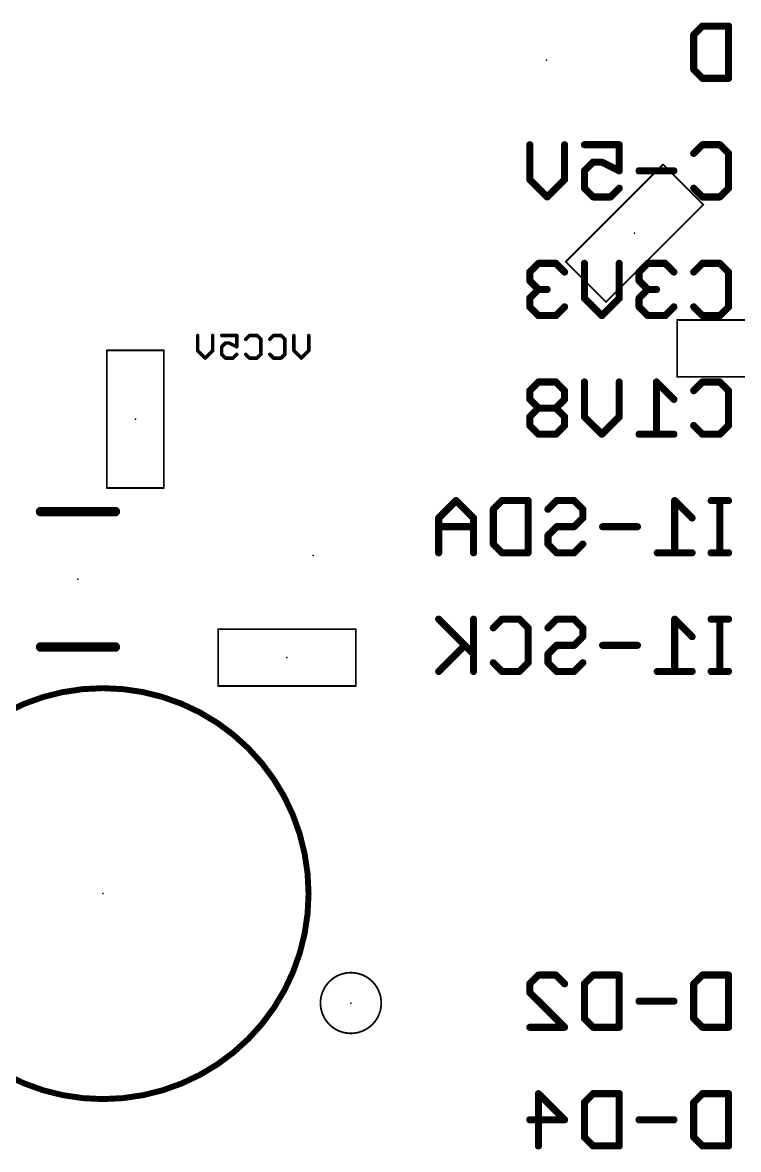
# Model space of a CAD drawing. Extents: x -84 to 55, y -33 to 162.
# Drawn here: x -41.73 to -26.41, y 111.96 to 136.09 of the extents above; entities that cross this region are included whole.
import ezdxf

# ---------------------------------------------------------------- set-up
doc = ezdxf.new("R2010")
doc.units = 0
doc.layers.add('22', color=6, linetype='CONTINUOUS')
doc.layers.add('24', color=7, linetype='CONTINUOUS')

msp = doc.modelspace()

# ---------------------------------------------------------------- linework, layer by layer
at = {"layer": '22'}
for points, const_width in [([(-27.3637, 135.8323), (-27.1773, 136.0188)], 0.1524), ([(-27.3637, 135.0866), (-27.3637, 135.8323)], 0.1524), ([(-27.1773, 136.0188), (-26.618, 136.0188)], 0.1524), ([(-26.618, 136.0188), (-26.618, 134.9002)], 0.1524), ([(-27.1773, 134.9002), (-27.3637, 135.0866)], 0.1524), ([(-26.618, 134.9002), (-27.1773, 134.9002)], 0.1524), ([(-30.8719, 132.7331), (-30.8719, 133.4788)], 0.1524), ([(-30.1262, 133.4788), (-30.1262, 132.7331)], 0.1524), ([(-29.7025, 133.4788), (-28.9568, 133.4788)], 0.1524), ([(-28.9568, 133.4788), (-28.9568, 132.9195)], 0.1524), ([(-27.3637, 133.2923), (-27.1773, 133.4788)], 0.1524), ([(-27.1773, 133.4788), (-26.8044, 133.4788)], 0.1524), ([(-26.8044, 133.4788), (-26.618, 133.2923)], 0.1524), ([(-26.618, 133.2923), (-26.618, 132.5466)], 0.1524), ([(-28.0186, 133.0566), (-30.102, 130.9731)], 0.0381), ([(-29.5161, 133.1059), (-29.7025, 132.9195)], 0.1524), ([(-29.7025, 132.9195), (-29.7025, 132.5466)], 0.1524), ([(-29.3296, 133.1059), (-29.5161, 133.1059)], 0.1524), ([(-28.9568, 132.9195), (-29.3296, 133.1059)], 0.1524), ([(-27.7874, 132.9195), (-28.5331, 132.9195)], 0.1524), ([(-27.1565, 132.1945), (-28.0186, 133.0566)], 0.0381), ([(-30.499, 132.3602), (-30.8719, 132.7331)], 0.1524), ([(-30.1262, 132.7331), (-30.499, 132.3602)], 0.1524), ([(-29.7025, 132.5466), (-29.5161, 132.3602)], 0.1524), ([(-29.1432, 132.3602), (-28.9568, 132.5466)], 0.1524), ([(-27.1773, 132.3602), (-27.3637, 132.5466)], 0.1524), ([(-26.618, 132.5466), (-26.8044, 132.3602)], 0.1524), ([(-29.5161, 132.3602), (-29.1432, 132.3602)], 0.1524), ([(-26.8044, 132.3602), (-27.1773, 132.3602)], 0.1524), ([(-29.2399, 130.111), (-27.1565, 132.1945)], 0.0381), ([(-30.6855, 130.9388), (-30.8719, 130.7523)], 0.1524), ([(-30.8719, 130.7523), (-30.8719, 130.5659)], 0.1524), ([(-30.3126, 130.9388), (-30.6855, 130.9388)], 0.1524), ([(-30.1262, 130.7523), (-30.3126, 130.9388)], 0.1524), ([(-30.102, 130.9731), (-29.2399, 130.111)], 0.0381), ([(-29.7025, 130.193), (-29.7025, 130.9388)], 0.1524), ([(-28.9568, 130.9388), (-28.9568, 130.193)], 0.1524), ([(-28.3467, 130.9388), (-28.5331, 130.7523)], 0.1524), ([(-28.5331, 130.7523), (-28.5331, 130.5659)], 0.1524), ([(-27.9738, 130.9388), (-28.3467, 130.9388)], 0.1524), ([(-27.7874, 130.7523), (-27.9738, 130.9388)], 0.1524), ([(-27.3637, 130.7523), (-27.1773, 130.9388)], 0.1524), ([(-27.1773, 130.9388), (-26.8044, 130.9388)], 0.1524), ([(-26.8044, 130.9388), (-26.618, 130.7523)], 0.1524), ([(-26.618, 130.7523), (-26.618, 130.0066)], 0.1524), ([(-30.8719, 130.5659), (-30.6855, 130.3795)], 0.1524), ([(-28.5331, 130.5659), (-28.3467, 130.3795)], 0.1524), ([(-30.6855, 130.3795), (-30.8719, 130.193)], 0.1524), ([(-30.6855, 130.3795), (-30.499, 130.3795)], 0.1524), ([(-28.3467, 130.3795), (-28.5331, 130.193)], 0.1524), ([(-28.3467, 130.3795), (-28.1602, 130.3795)], 0.1524), ([(-30.8719, 130.193), (-30.8719, 130.0066)], 0.1524), ([(-30.8719, 130.0066), (-30.6855, 129.8202)], 0.1524), ([(-30.3126, 129.8202), (-30.1262, 130.0066)], 0.1524), ([(-29.3296, 129.8202), (-29.7025, 130.193)], 0.1524), ([(-28.9568, 130.193), (-29.3296, 129.8202)], 0.1524), ([(-28.5331, 130.193), (-28.5331, 130.0066)], 0.1524), ([(-28.5331, 130.0066), (-28.3467, 129.8202)], 0.1524), ([(-27.9738, 129.8202), (-27.7874, 130.0066)], 0.1524), ([(-27.1773, 129.8202), (-27.3637, 130.0066)], 0.1524), ([(-26.618, 130.0066), (-26.8044, 129.8202)], 0.1524), ([(-30.6855, 129.8202), (-30.3126, 129.8202)], 0.1524), ([(-28.3467, 129.8202), (-27.9738, 129.8202)], 0.1524), ([(-26.8044, 129.8202), (-27.1773, 129.8202)], 0.1524), ([(-24.7698, 129.7262), (-27.7162, 129.7262)], 0.0381), ([(-27.7162, 129.7262), (-27.7162, 128.507)], 0.0381), ([(-37.9782, 129.0711), (-37.9782, 129.3931)], 0.0762), ([(-37.6562, 129.3931), (-37.6562, 129.0711)], 0.0762), ([(-37.4637, 129.3931), (-37.1417, 129.3931)], 0.0762), ([(-37.1417, 129.3931), (-37.1417, 129.1516)], 0.0762), ([(-36.9492, 129.3126), (-36.8687, 129.3931)], 0.0762), ([(-36.8687, 129.3931), (-36.7077, 129.3931)], 0.0762), ([(-36.7077, 129.3931), (-36.6272, 129.3126)], 0.0762), ([(-36.6272, 129.3126), (-36.6272, 128.9906)], 0.0762), ([(-36.4346, 129.3126), (-36.3541, 129.3931)], 0.0762), ([(-36.3541, 129.3931), (-36.1931, 129.3931)], 0.0762), ([(-36.1931, 129.3931), (-36.1126, 129.3126)], 0.0762), ([(-36.1126, 129.3126), (-36.1126, 128.9906)], 0.0762), ([(-35.9201, 129.0711), (-35.9201, 129.3931)], 0.0762), ([(-35.5981, 129.3931), (-35.5981, 129.0711)], 0.0762), ([(-37.8172, 128.9101), (-37.9782, 129.0711)], 0.0762), ([(-37.6562, 129.0711), (-37.8172, 128.9101)], 0.0762), ([(-37.3832, 129.2321), (-37.4637, 129.1516)], 0.0762), ([(-37.4637, 129.1516), (-37.4637, 128.9906)], 0.0762), ([(-37.3027, 129.2321), (-37.3832, 129.2321)], 0.0762), ([(-37.1417, 129.1516), (-37.3027, 129.2321)], 0.0762), ([(-35.7591, 128.9101), (-35.9201, 129.0711)], 0.0762), ([(-35.5981, 129.0711), (-35.7591, 128.9101)], 0.0762), ([(-38.702, 129.0752), (-39.9212, 129.0752)], 0.0381), ([(-39.9212, 129.0752), (-39.9212, 126.1288)], 0.0381), ([(-38.702, 126.1288), (-38.702, 129.0752)], 0.0381), ([(-37.4637, 128.9906), (-37.3832, 128.9101)], 0.0762), ([(-37.3832, 128.9101), (-37.2222, 128.9101)], 0.0762), ([(-37.2222, 128.9101), (-37.1417, 128.9906)], 0.0762), ([(-36.8687, 128.9101), (-36.9492, 128.9906)], 0.0762), ([(-36.7077, 128.9101), (-36.8687, 128.9101)], 0.0762), ([(-36.6272, 128.9906), (-36.7077, 128.9101)], 0.0762), ([(-36.3541, 128.9101), (-36.4346, 128.9906)], 0.0762), ([(-36.1931, 128.9101), (-36.3541, 128.9101)], 0.0762), ([(-36.1126, 128.9906), (-36.1931, 128.9101)], 0.0762), ([(-30.6855, 128.3988), (-30.8719, 128.2123)], 0.1524), ([(-30.3126, 128.3988), (-30.6855, 128.3988)], 0.1524), ([(-30.1262, 128.2123), (-30.3126, 128.3988)], 0.1524), ([(-29.7025, 127.6531), (-29.7025, 128.3988)], 0.1524), ([(-28.9568, 128.3988), (-28.9568, 127.6531)], 0.1524), ([(-27.7874, 128.0259), (-28.1602, 128.3988)], 0.1524), ([(-28.1602, 128.3988), (-28.1602, 127.2802)], 0.1524), ([(-27.7162, 128.507), (-24.7698, 128.507)], 0.0381), ([(-27.3637, 128.2123), (-27.1773, 128.3988)], 0.1524), ([(-27.1773, 128.3988), (-26.8044, 128.3988)], 0.1524), ([(-26.8044, 128.3988), (-26.618, 128.2123)], 0.1524), ([(-30.8719, 128.2123), (-30.8719, 128.0259)], 0.1524), ([(-30.1262, 128.0259), (-30.1262, 128.2123)], 0.1524), ([(-26.618, 128.2123), (-26.618, 127.4666)], 0.1524), ([(-30.8719, 128.0259), (-30.6855, 127.8395)], 0.1524), ([(-30.6855, 127.8395), (-30.8719, 127.6531)], 0.1524), ([(-30.3126, 127.8395), (-30.6855, 127.8395)], 0.1524), ([(-30.3126, 127.8395), (-30.1262, 128.0259)], 0.1524), ([(-30.1262, 127.6531), (-30.3126, 127.8395)], 0.1524), ([(-30.8719, 127.6531), (-30.8719, 127.4666)], 0.1524), ([(-30.1262, 127.4666), (-30.1262, 127.6531)], 0.1524), ([(-29.3296, 127.2802), (-29.7025, 127.6531)], 0.1524), ([(-28.9568, 127.6531), (-29.3296, 127.2802)], 0.1524), ([(-30.8719, 127.4666), (-30.6855, 127.2802)], 0.1524), ([(-30.3126, 127.2802), (-30.1262, 127.4666)], 0.1524), ([(-27.1773, 127.2802), (-27.3637, 127.4666)], 0.1524), ([(-26.618, 127.4666), (-26.8044, 127.2802)], 0.1524), ([(-30.6855, 127.2802), (-30.3126, 127.2802)], 0.1524), ([(-27.7874, 127.2802), (-28.5331, 127.2802)], 0.1524), ([(-26.8044, 127.2802), (-27.1773, 127.2802)], 0.1524), ([(-39.9212, 126.1288), (-38.702, 126.1288)], 0.0381), ([(-41.34, 125.623), (-39.74, 125.623)], 0.2032), ([(-32.448, 125.8588), (-32.8209, 125.4859)], 0.1524), ([(-32.0752, 125.4859), (-32.448, 125.8588)], 0.1524), ([(-31.6515, 125.6723), (-31.4651, 125.8588)], 0.1524), ([(-31.6515, 124.9266), (-31.6515, 125.6723)], 0.1524), ([(-31.4651, 125.8588), (-30.9058, 125.8588)], 0.1524), ([(-30.9058, 125.8588), (-30.9058, 124.7402)], 0.1524), ([(-30.4821, 125.6723), (-30.2957, 125.8588)], 0.1524), ([(-30.2957, 125.8588), (-29.9228, 125.8588)], 0.1524), ([(-29.9228, 125.8588), (-29.7364, 125.6723)], 0.1524), ([(-29.7364, 125.6723), (-29.7364, 125.4859)], 0.1524), ([(-27.3976, 125.4859), (-27.7704, 125.8588)], 0.1524), ([(-27.7704, 125.8588), (-27.7704, 124.7402)], 0.1524), ([(-26.618, 125.8588), (-26.9908, 125.8588)], 0.1524), ([(-26.8044, 124.7402), (-26.8044, 125.8588)], 0.1524), ([(-32.8209, 125.4859), (-32.8209, 124.7402)], 0.1524), ([(-32.0752, 124.7402), (-32.0752, 125.4859)], 0.1524), ([(-29.7364, 125.4859), (-29.9228, 125.2995)], 0.1524), ([(-32.0752, 125.2995), (-32.8209, 125.2995)], 0.1524), ([(-30.2957, 125.2995), (-30.4821, 125.1131)], 0.1524), ([(-29.9228, 125.2995), (-30.2957, 125.2995)], 0.1524), ([(-28.567, 125.2995), (-29.3127, 125.2995)], 0.1524), ([(-31.4651, 124.7402), (-31.6515, 124.9266)], 0.1524), ([(-30.4821, 125.1131), (-30.4821, 124.9266)], 0.1524), ([(-30.4821, 124.9266), (-30.2957, 124.7402)], 0.1524), ([(-29.9228, 124.7402), (-29.7364, 124.9266)], 0.1524), ([(-30.9058, 124.7402), (-31.4651, 124.7402)], 0.1524), ([(-30.2957, 124.7402), (-29.9228, 124.7402)], 0.1524), ([(-27.3976, 124.7402), (-28.1433, 124.7402)], 0.1524), ([(-26.618, 124.7402), (-26.9908, 124.7402)], 0.1524), ([(-32.0752, 122.5731), (-32.8209, 123.3188)], 0.1524), ([(-32.0752, 123.3188), (-32.0752, 122.2002)], 0.1524), ([(-31.6515, 123.1323), (-31.4651, 123.3188)], 0.1524), ([(-31.4651, 123.3188), (-31.0922, 123.3188)], 0.1524), ([(-31.0922, 123.3188), (-30.9058, 123.1323)], 0.1524), ([(-30.4821, 123.1323), (-30.2957, 123.3188)], 0.1524), ([(-30.2957, 123.3188), (-29.9228, 123.3188)], 0.1524), ([(-29.9228, 123.3188), (-29.7364, 123.1323)], 0.1524), ([(-27.3976, 122.9459), (-27.7704, 123.3188)], 0.1524), ([(-27.7704, 123.3188), (-27.7704, 122.2002)], 0.1524), ([(-26.618, 123.3188), (-26.9908, 123.3188)], 0.1524), ([(-26.8044, 122.2002), (-26.8044, 123.3188)], 0.1524), ([(-34.5948, 123.1062), (-37.5412, 123.1062)], 0.0381), ([(-37.5412, 123.1062), (-37.5412, 121.887)], 0.0381), ([(-34.5948, 121.887), (-34.5948, 123.1062)], 0.0381), ([(-30.9058, 123.1323), (-30.9058, 122.3866)], 0.1524), ([(-29.7364, 123.1323), (-29.7364, 122.9459)], 0.1524), ([(-32.2616, 122.7595), (-32.8209, 122.2002)], 0.1524), ([(-30.2957, 122.7595), (-30.4821, 122.5731)], 0.1524), ([(-29.9228, 122.7595), (-30.2957, 122.7595)], 0.1524), ([(-29.7364, 122.9459), (-29.9228, 122.7595)], 0.1524), ([(-28.567, 122.7595), (-29.3127, 122.7595)], 0.1524), ([(-39.74, 122.723), (-41.34, 122.723)], 0.2032), ([(-30.4821, 122.5731), (-30.4821, 122.3866)], 0.1524), ([(-31.4651, 122.2002), (-31.6515, 122.3866)], 0.1524), ([(-30.9058, 122.3866), (-31.0922, 122.2002)], 0.1524), ([(-30.4821, 122.3866), (-30.2957, 122.2002)], 0.1524), ([(-29.9228, 122.2002), (-29.7364, 122.3866)], 0.1524), ([(-31.0922, 122.2002), (-31.4651, 122.2002)], 0.1524), ([(-30.2957, 122.2002), (-29.9228, 122.2002)], 0.1524), ([(-27.3976, 122.2002), (-28.1433, 122.2002)], 0.1524), ([(-26.618, 122.2002), (-26.9908, 122.2002)], 0.1524), ([(-37.5412, 121.887), (-34.5948, 121.887)], 0.0381), ([(-30.8719, 115.5123), (-30.6855, 115.6988)], 0.1524), ([(-30.8719, 115.3259), (-30.8719, 115.5123)], 0.1524), ([(-30.6855, 115.6988), (-30.3126, 115.6988)], 0.1524), ([(-30.3126, 115.6988), (-30.1262, 115.5123)], 0.1524), ([(-29.7025, 115.5123), (-29.5161, 115.6988)], 0.1524), ([(-29.7025, 114.7666), (-29.7025, 115.5123)], 0.1524), ([(-29.5161, 115.6988), (-28.9568, 115.6988)], 0.1524), ([(-28.9568, 115.6988), (-28.9568, 114.5802)], 0.1524), ([(-27.3637, 115.5123), (-27.1773, 115.6988)], 0.1524), ([(-27.3637, 114.7666), (-27.3637, 115.5123)], 0.1524), ([(-27.1773, 115.6988), (-26.618, 115.6988)], 0.1524), ([(-26.618, 115.6988), (-26.618, 114.5802)], 0.1524), ([(-30.1262, 114.5802), (-30.8719, 115.3259)], 0.1524), ([(-27.7874, 115.1395), (-28.5331, 115.1395)], 0.1524), ([(-30.8719, 114.5802), (-30.1262, 114.5802)], 0.1524), ([(-29.5161, 114.5802), (-29.7025, 114.7666)], 0.1524), ([(-28.9568, 114.5802), (-29.5161, 114.5802)], 0.1524), ([(-27.1773, 114.5802), (-27.3637, 114.7666)], 0.1524), ([(-26.618, 114.5802), (-27.1773, 114.5802)], 0.1524), ([(-30.6855, 112.0402), (-30.6855, 113.1588)], 0.1524), ([(-30.6855, 113.1588), (-30.1262, 112.5995)], 0.1524), ([(-29.7025, 112.9723), (-29.5161, 113.1588)], 0.1524), ([(-29.5161, 113.1588), (-28.9568, 113.1588)], 0.1524), ([(-28.9568, 113.1588), (-28.9568, 112.0402)], 0.1524), ([(-27.3637, 112.9723), (-27.1773, 113.1588)], 0.1524), ([(-27.1773, 113.1588), (-26.618, 113.1588)], 0.1524), ([(-26.618, 113.1588), (-26.618, 112.0402)], 0.1524), ([(-29.7025, 112.2266), (-29.7025, 112.9723)], 0.1524), ([(-27.3637, 112.2266), (-27.3637, 112.9723)], 0.1524), ([(-30.1262, 112.5995), (-30.8719, 112.5995)], 0.1524), ([(-27.7874, 112.5995), (-28.5331, 112.5995)], 0.1524), ([(-29.5161, 112.0402), (-29.7025, 112.2266)], 0.1524), ([(-27.1773, 112.0402), (-27.3637, 112.2266)], 0.1524), ([(-28.9568, 112.0402), (-29.5161, 112.0402)], 0.1524), ([(-26.618, 112.0402), (-27.1773, 112.0402)], 0.1524)]:
    msp.add_lwpolyline(points, dxfattribs=dict(at, const_width=const_width))
for points, const_width in [([(-27.3256, 135.8323, 1), (-27.4018, 135.8323)], 0.0762), ([(-27.3906, 135.8593, 1), (-27.3368, 135.8054)], 0.0762), ([(-27.1773, 136.0569, 1), (-27.1773, 135.9807)], 0.0762), ([(-27.1503, 135.9918, 1), (-27.2042, 136.0457)], 0.0762), ([(-26.5799, 136.0188, 1), (-26.6561, 136.0188)], 0.0762), ([(-26.618, 135.9807, 1), (-26.618, 136.0569)], 0.0762), ([(-27.3368, 135.1136, 1), (-27.3906, 135.0597)], 0.0762), ([(-27.4018, 135.0866, 1), (-27.3256, 135.0866)], 0.0762), ([(-27.1773, 134.9383, 1), (-27.1773, 134.8621)], 0.0762), ([(-27.2042, 134.8733, 1), (-27.1503, 134.9271)], 0.0762), ([(-26.6561, 134.9002, 1), (-26.5799, 134.9002)], 0.0762), ([(-26.618, 134.8621, 1), (-26.618, 134.9383)], 0.0762), ([(-30.8338, 133.4788, 1), (-30.91, 133.4788)], 0.0762), ([(-30.0881, 133.4788, 1), (-30.1643, 133.4788)], 0.0762), ([(-29.7025, 133.5169, 1), (-29.7025, 133.4407)], 0.0762), ([(-28.9187, 133.4788, 1), (-28.9949, 133.4788)], 0.0762), ([(-28.9568, 133.4407, 1), (-28.9568, 133.5169)], 0.0762), ([(-27.1773, 133.5169, 1), (-27.1773, 133.4407)], 0.0762), ([(-27.1503, 133.4518, 1), (-27.2042, 133.5057)], 0.0762), ([(-26.7775, 133.5057, 1), (-26.8314, 133.4518)], 0.0762), ([(-26.8044, 133.4407, 1), (-26.8044, 133.5169)], 0.0762), ([(-27.3906, 133.3193, 1), (-27.3368, 133.2654)], 0.0762), ([(-26.5799, 133.2923, 1), (-26.6561, 133.2923)], 0.0762), ([(-26.6449, 133.2654, 1), (-26.5911, 133.3193)], 0.0762), ([(-29.6644, 132.9195, 1), (-29.7406, 132.9195)], 0.0762), ([(-29.7294, 132.9464, 1), (-29.6755, 132.8925)], 0.0762), ([(-29.5161, 133.144, 1), (-29.5161, 133.0678)], 0.0762), ([(-29.4891, 133.079, 1), (-29.543, 133.1328)], 0.0762), ([(-29.3126, 133.14, 1), (-29.3467, 133.0718)], 0.0762), ([(-29.3296, 133.0678, 1), (-29.3296, 133.144)], 0.0762), ([(-28.9738, 132.8854, 1), (-28.9397, 132.9536)], 0.0762), ([(-28.5331, 132.9576, 1), (-28.5331, 132.8814)], 0.0762), ([(-28.0119, 133.0633, 1), (-28.0253, 133.0498)], 0.0191), ([(-28.0119, 133.0498, 1), (-28.0253, 133.0633)], 0.0191), ([(-27.7874, 132.8814, 1), (-27.7874, 132.9576)], 0.0762), ([(-30.8449, 132.76, 1), (-30.8988, 132.7061)], 0.0762), ([(-30.91, 132.7331, 1), (-30.8338, 132.7331)], 0.0762), ([(-30.1643, 132.7331, 1), (-30.0881, 132.7331)], 0.0762), ([(-30.0992, 132.7061, 1), (-30.1531, 132.76)], 0.0762), ([(-28.9949, 132.9195, 1), (-28.9187, 132.9195)], 0.0762), ([(-29.6756, 132.5736, 1), (-29.7294, 132.5197)], 0.0762), ([(-29.7406, 132.5466, 1), (-29.6644, 132.5466)], 0.0762), ([(-28.9298, 132.5197, 1), (-28.9837, 132.5736)], 0.0762), ([(-27.3368, 132.5736, 1), (-27.3906, 132.5197)], 0.0762), ([(-26.6561, 132.5466, 1), (-26.5799, 132.5466)], 0.0762), ([(-26.5911, 132.5197, 1), (-26.6449, 132.5736)], 0.0762), ([(-30.526, 132.3871, 1), (-30.4721, 132.3333)], 0.0762), ([(-30.526, 132.3333, 1), (-30.4721, 132.3871)], 0.0762), ([(-29.5161, 132.3983, 1), (-29.5161, 132.3221)], 0.0762), ([(-29.543, 132.3333, 1), (-29.4891, 132.3871)], 0.0762), ([(-29.1702, 132.3871, 1), (-29.1163, 132.3333)], 0.0762), ([(-29.1432, 132.3221, 1), (-29.1432, 132.3983)], 0.0762), ([(-27.1773, 132.3983, 1), (-27.1773, 132.3221)], 0.0762), ([(-27.2042, 132.3333, 1), (-27.1503, 132.3871)], 0.0762), ([(-26.8314, 132.3871, 1), (-26.7775, 132.3333)], 0.0762), ([(-26.8044, 132.3221, 1), (-26.8044, 132.3983)], 0.0762), ([(-27.1498, 132.1877, 1), (-27.1632, 132.2012)], 0.0191), ([(-27.1632, 132.1877, 1), (-27.1498, 132.2012)], 0.0191), ([(-30.8338, 130.7523, 1), (-30.91, 130.7523)], 0.0762), ([(-30.8988, 130.7793, 1), (-30.8449, 130.7254)], 0.0762), ([(-30.6855, 130.9769, 1), (-30.6855, 130.9007)], 0.0762), ([(-30.6585, 130.9118, 1), (-30.7124, 130.9657)], 0.0762), ([(-30.2857, 130.9657, 1), (-30.3396, 130.9118)], 0.0762), ([(-30.3126, 130.9007, 1), (-30.3126, 130.9769)], 0.0762), ([(-30.1531, 130.7254, 1), (-30.0992, 130.7793)], 0.0762), ([(-30.0953, 130.9799, 1), (-30.1088, 130.9664)], 0.0191), ([(-30.1088, 130.9799, 1), (-30.0953, 130.9664)], 0.0191), ([(-29.6644, 130.9388, 1), (-29.7406, 130.9388)], 0.0762), ([(-28.9187, 130.9388, 1), (-28.9949, 130.9388)], 0.0762), ([(-28.495, 130.7523, 1), (-28.5712, 130.7523)], 0.0762), ([(-28.56, 130.7793, 1), (-28.5062, 130.7254)], 0.0762), ([(-28.3467, 130.9769, 1), (-28.3467, 130.9007)], 0.0762), ([(-28.3197, 130.9118, 1), (-28.3736, 130.9657)], 0.0762), ([(-27.9469, 130.9657, 1), (-28.0008, 130.9118)], 0.0762), ([(-27.9738, 130.9007, 1), (-27.9738, 130.9769)], 0.0762), ([(-27.8143, 130.7254, 1), (-27.7604, 130.7793)], 0.0762), ([(-27.3906, 130.7793, 1), (-27.3368, 130.7254)], 0.0762), ([(-27.1773, 130.9769, 1), (-27.1773, 130.9007)], 0.0762), ([(-27.1503, 130.9118, 1), (-27.2042, 130.9657)], 0.0762), ([(-26.7775, 130.9657, 1), (-26.8314, 130.9118)], 0.0762), ([(-26.8044, 130.9007, 1), (-26.8044, 130.9769)], 0.0762), ([(-26.5799, 130.7523, 1), (-26.6561, 130.7523)], 0.0762), ([(-26.6449, 130.7254, 1), (-26.5911, 130.7793)], 0.0762), ([(-30.91, 130.5659, 1), (-30.8338, 130.5659)], 0.0762), ([(-30.8449, 130.5928, 1), (-30.8988, 130.539)], 0.0762), ([(-28.5712, 130.5659, 1), (-28.495, 130.5659)], 0.0762), ([(-28.5062, 130.5928, 1), (-28.56, 130.539)], 0.0762), ([(-30.6855, 130.4176, 1), (-30.6855, 130.3414)], 0.0762), ([(-30.6585, 130.3525, 1), (-30.7124, 130.4064)], 0.0762), ([(-30.7124, 130.3525, 1), (-30.6585, 130.4064)], 0.0762), ([(-30.499, 130.3414, 1), (-30.499, 130.4176)], 0.0762), ([(-28.3467, 130.4176, 1), (-28.3467, 130.3414)], 0.0762), ([(-28.3197, 130.3525, 1), (-28.3736, 130.4064)], 0.0762), ([(-28.3736, 130.3525, 1), (-28.3197, 130.4064)], 0.0762), ([(-28.1602, 130.3414, 1), (-28.1602, 130.4176)], 0.0762), ([(-30.8338, 130.193, 1), (-30.91, 130.193)], 0.0762), ([(-30.8988, 130.22, 1), (-30.8449, 130.1661)], 0.0762), ([(-30.8449, 130.0336, 1), (-30.8988, 129.9797)], 0.0762), ([(-30.0992, 129.9797, 1), (-30.1531, 130.0336)], 0.0762), ([(-29.6755, 130.22, 1), (-29.7294, 130.1661)], 0.0762), ([(-29.7406, 130.193, 1), (-29.6644, 130.193)], 0.0762), ([(-29.2467, 130.1178, 1), (-29.2332, 130.1043)], 0.0191), ([(-29.2467, 130.1043, 1), (-29.2332, 130.1178)], 0.0191), ([(-28.9949, 130.193, 1), (-28.9187, 130.193)], 0.0762), ([(-28.9298, 130.1661, 1), (-28.9837, 130.22)], 0.0762), ([(-28.495, 130.193, 1), (-28.5712, 130.193)], 0.0762), ([(-28.56, 130.22, 1), (-28.5062, 130.1661)], 0.0762), ([(-28.5062, 130.0336, 1), (-28.56, 129.9797)], 0.0762), ([(-27.7604, 129.9797, 1), (-27.8143, 130.0336)], 0.0762), ([(-27.3368, 130.0336, 1), (-27.3906, 129.9797)], 0.0762), ([(-26.5911, 129.9797, 1), (-26.6449, 130.0336)], 0.0762), ([(-30.91, 130.0066, 1), (-30.8338, 130.0066)], 0.0762), ([(-30.6855, 129.8583, 1), (-30.6855, 129.7821)], 0.0762), ([(-30.7124, 129.7933, 1), (-30.6585, 129.8471)], 0.0762), ([(-30.3396, 129.8471, 1), (-30.2857, 129.7933)], 0.0762), ([(-30.3126, 129.7821, 1), (-30.3126, 129.8583)], 0.0762), ([(-29.3566, 129.8471, 1), (-29.3027, 129.7933)], 0.0762), ([(-29.3566, 129.7933, 1), (-29.3027, 129.8471)], 0.0762), ([(-28.5712, 130.0066, 1), (-28.495, 130.0066)], 0.0762), ([(-28.3467, 129.8583, 1), (-28.3467, 129.7821)], 0.0762), ([(-28.3736, 129.7933, 1), (-28.3197, 129.8471)], 0.0762), ([(-28.0008, 129.8471, 1), (-27.9469, 129.7933)], 0.0762), ([(-27.9738, 129.7821, 1), (-27.9738, 129.8583)], 0.0762), ([(-27.1773, 129.8583, 1), (-27.1773, 129.7821)], 0.0762), ([(-27.2042, 129.7933, 1), (-27.1503, 129.8471)], 0.0762), ([(-26.8314, 129.8471, 1), (-26.7775, 129.7933)], 0.0762), ([(-26.8044, 129.7821, 1), (-26.8044, 129.8583)], 0.0762), ([(-26.6561, 130.0066, 1), (-26.5799, 130.0066)], 0.0762), ([(-27.7162, 129.7357, 1), (-27.7162, 129.7167)], 0.0191), ([(-27.7067, 129.7262, 1), (-27.7257, 129.7262)], 0.0191), ([(-37.9592, 129.3931, 1), (-37.9973, 129.3931)], 0.0381), ([(-37.6372, 129.3931, 1), (-37.6753, 129.3931)], 0.0381), ([(-37.4637, 129.4122, 1), (-37.4637, 129.3741)], 0.0381), ([(-37.1227, 129.3931, 1), (-37.1608, 129.3931)], 0.0381), ([(-37.1417, 129.3741, 1), (-37.1417, 129.4122)], 0.0381), ([(-36.9626, 129.3261, 1), (-36.9357, 129.2991)], 0.0381), ([(-36.8687, 129.4122, 1), (-36.8687, 129.3741)], 0.0381), ([(-36.8552, 129.3796, 1), (-36.8821, 129.4066)], 0.0381), ([(-36.6942, 129.4066, 1), (-36.7211, 129.3796)], 0.0381), ([(-36.7077, 129.3741, 1), (-36.7077, 129.4122)], 0.0381), ([(-36.6081, 129.3126, 1), (-36.6462, 129.3126)], 0.0381), ([(-36.6406, 129.2991, 1), (-36.6137, 129.3261)], 0.0381), ([(-36.4481, 129.3261, 1), (-36.4212, 129.2991)], 0.0381), ([(-36.3541, 129.4122, 1), (-36.3541, 129.3741)], 0.0381), ([(-36.3407, 129.3796, 1), (-36.3676, 129.4066)], 0.0381), ([(-36.1797, 129.4066, 1), (-36.2066, 129.3796)], 0.0381), ([(-36.1931, 129.3741, 1), (-36.1931, 129.4122)], 0.0381), ([(-36.0936, 129.3126, 1), (-36.1317, 129.3126)], 0.0381), ([(-36.1261, 129.2991, 1), (-36.0992, 129.3261)], 0.0381), ([(-35.9011, 129.3931, 1), (-35.9392, 129.3931)], 0.0381), ([(-35.5791, 129.3931, 1), (-35.6172, 129.3931)], 0.0381), ([(-37.9648, 129.0846, 1), (-37.9917, 129.0576)], 0.0381), ([(-37.6428, 129.0576, 1), (-37.6697, 129.0846)], 0.0381), ([(-37.4447, 129.1516, 1), (-37.4828, 129.1516)], 0.0381), ([(-37.4772, 129.1651, 1), (-37.4502, 129.1381)], 0.0381), ([(-37.3832, 129.2512, 1), (-37.3832, 129.2131)], 0.0381), ([(-37.3697, 129.2186, 1), (-37.3967, 129.2456)], 0.0381), ([(-37.2942, 129.2491, 1), (-37.3112, 129.2151)], 0.0381), ([(-37.3027, 129.2131, 1), (-37.3027, 129.2512)], 0.0381), ([(-37.1608, 129.1516, 1), (-37.1227, 129.1516)], 0.0381), ([(-37.1502, 129.1346, 1), (-37.1332, 129.1686)], 0.0381), ([(-35.9066, 129.0846, 1), (-35.9336, 129.0576)], 0.0381), ([(-35.5846, 129.0576, 1), (-35.6116, 129.0846)], 0.0381), ([(-39.9212, 129.0847, 1), (-39.9212, 129.0657)], 0.0191), ([(-39.9117, 129.0752, 1), (-39.9307, 129.0752)], 0.0191), ([(-38.6925, 129.0752, 1), (-38.7115, 129.0752)], 0.0191), ([(-38.702, 129.0657, 1), (-38.702, 129.0847)], 0.0191), ([(-37.9973, 129.0711, 1), (-37.9592, 129.0711)], 0.0381), ([(-37.8307, 128.9236, 1), (-37.8038, 128.8966)], 0.0381), ([(-37.8307, 128.8966, 1), (-37.8038, 128.9236)], 0.0381), ([(-37.6753, 129.0711, 1), (-37.6372, 129.0711)], 0.0381), ([(-37.4502, 129.0041, 1), (-37.4772, 128.9771)], 0.0381), ([(-37.4828, 128.9906, 1), (-37.4447, 128.9906)], 0.0381), ([(-37.3832, 128.9291, 1), (-37.3832, 128.8911)], 0.0381), ([(-37.3967, 128.8966, 1), (-37.3697, 128.9236)], 0.0381), ([(-37.2357, 128.9236, 1), (-37.2087, 128.8966)], 0.0381), ([(-37.2222, 128.8911, 1), (-37.2222, 128.9291)], 0.0381), ([(-37.1282, 128.9771, 1), (-37.1552, 129.0041)], 0.0381), ([(-36.9357, 129.0041, 1), (-36.9626, 128.9771)], 0.0381), ([(-36.8687, 128.9291, 1), (-36.8687, 128.8911)], 0.0381), ([(-36.8821, 128.8966, 1), (-36.8552, 128.9236)], 0.0381), ([(-36.7211, 128.9236, 1), (-36.6942, 128.8966)], 0.0381), ([(-36.7077, 128.8911, 1), (-36.7077, 128.9291)], 0.0381), ([(-36.6462, 128.9906, 1), (-36.6081, 128.9906)], 0.0381), ([(-36.6137, 128.9771, 1), (-36.6406, 129.0041)], 0.0381), ([(-36.4212, 129.0041, 1), (-36.4481, 128.9771)], 0.0381), ([(-36.3541, 128.9291, 1), (-36.3541, 128.8911)], 0.0381), ([(-36.3676, 128.8966, 1), (-36.3407, 128.9236)], 0.0381), ([(-36.2066, 128.9236, 1), (-36.1797, 128.8966)], 0.0381), ([(-36.1931, 128.8911, 1), (-36.1931, 128.9291)], 0.0381), ([(-36.1317, 128.9906, 1), (-36.0936, 128.9906)], 0.0381), ([(-36.0992, 128.9771, 1), (-36.1261, 129.0041)], 0.0381), ([(-35.9392, 129.0711, 1), (-35.9011, 129.0711)], 0.0381), ([(-35.7726, 128.9236, 1), (-35.7456, 128.8966)], 0.0381), ([(-35.7726, 128.8966, 1), (-35.7456, 128.9236)], 0.0381), ([(-35.6172, 129.0711, 1), (-35.5791, 129.0711)], 0.0381), ([(-30.6855, 128.4369, 1), (-30.6855, 128.3607)], 0.0762), ([(-30.6585, 128.3718, 1), (-30.7124, 128.4257)], 0.0762), ([(-30.2857, 128.4257, 1), (-30.3396, 128.3718)], 0.0762), ([(-30.3126, 128.3607, 1), (-30.3126, 128.4369)], 0.0762), ([(-29.6644, 128.3988, 1), (-29.7406, 128.3988)], 0.0762), ([(-28.9187, 128.3988, 1), (-28.9949, 128.3988)], 0.0762), ([(-28.1333, 128.4257, 1), (-28.1872, 128.3718)], 0.0762), ([(-28.1221, 128.3988, 1), (-28.1983, 128.3988)], 0.0762), ([(-27.7162, 128.5165, 1), (-27.7162, 128.4975)], 0.0191), ([(-27.7257, 128.507, 1), (-27.7067, 128.507)], 0.0191), ([(-27.1773, 128.4369, 1), (-27.1773, 128.3607)], 0.0762), ([(-27.1503, 128.3718, 1), (-27.2042, 128.4257)], 0.0762), ([(-26.7775, 128.4257, 1), (-26.8314, 128.3718)], 0.0762), ([(-26.8044, 128.3607, 1), (-26.8044, 128.4369)], 0.0762), ([(-30.8338, 128.2123, 1), (-30.91, 128.2123)], 0.0762), ([(-30.8988, 128.2393, 1), (-30.8449, 128.1854)], 0.0762), ([(-30.0881, 128.2123, 1), (-30.1643, 128.2123)], 0.0762), ([(-30.1531, 128.1854, 1), (-30.0992, 128.2393)], 0.0762), ([(-27.3906, 128.2393, 1), (-27.3368, 128.1854)], 0.0762), ([(-26.5799, 128.2123, 1), (-26.6561, 128.2123)], 0.0762), ([(-26.6449, 128.1854, 1), (-26.5911, 128.2393)], 0.0762), ([(-30.91, 128.0259, 1), (-30.8338, 128.0259)], 0.0762), ([(-30.8449, 128.0528, 1), (-30.8988, 127.999)], 0.0762), ([(-30.6855, 127.8776, 1), (-30.6855, 127.8014)], 0.0762), ([(-30.6585, 127.8125, 1), (-30.7124, 127.8664)], 0.0762), ([(-30.7124, 127.8125, 1), (-30.6585, 127.8664)], 0.0762), ([(-30.2857, 127.8664, 1), (-30.3396, 127.8125)], 0.0762), ([(-30.3396, 127.8664, 1), (-30.2857, 127.8125)], 0.0762), ([(-30.3126, 127.8014, 1), (-30.3126, 127.8776)], 0.0762), ([(-30.1643, 128.0259, 1), (-30.0881, 128.0259)], 0.0762), ([(-30.0992, 127.999, 1), (-30.1531, 128.0528)], 0.0762), ([(-27.8143, 127.999, 1), (-27.7604, 128.0528)], 0.0762), ([(-30.8338, 127.6531, 1), (-30.91, 127.6531)], 0.0762), ([(-30.8988, 127.68, 1), (-30.8449, 127.6261)], 0.0762), ([(-30.0881, 127.6531, 1), (-30.1643, 127.6531)], 0.0762), ([(-30.1531, 127.6261, 1), (-30.0992, 127.68)], 0.0762), ([(-29.6755, 127.68, 1), (-29.7294, 127.6261)], 0.0762), ([(-29.7406, 127.6531, 1), (-29.6644, 127.6531)], 0.0762), ([(-28.9949, 127.6531, 1), (-28.9187, 127.6531)], 0.0762), ([(-28.9298, 127.6261, 1), (-28.9837, 127.68)], 0.0762), ([(-30.8449, 127.4936, 1), (-30.8988, 127.4397)], 0.0762), ([(-30.91, 127.4666, 1), (-30.8338, 127.4666)], 0.0762), ([(-30.1643, 127.4666, 1), (-30.0881, 127.4666)], 0.0762), ([(-30.0992, 127.4397, 1), (-30.1531, 127.4936)], 0.0762), ([(-27.3368, 127.4936, 1), (-27.3906, 127.4397)], 0.0762), ([(-26.6561, 127.4666, 1), (-26.5799, 127.4666)], 0.0762), ([(-26.5911, 127.4397, 1), (-26.6449, 127.4936)], 0.0762), ([(-30.6855, 127.3183, 1), (-30.6855, 127.2421)], 0.0762), ([(-30.7124, 127.2533, 1), (-30.6585, 127.3071)], 0.0762), ([(-30.3396, 127.3071, 1), (-30.2857, 127.2533)], 0.0762), ([(-30.3126, 127.2421, 1), (-30.3126, 127.3183)], 0.0762), ([(-29.3566, 127.3071, 1), (-29.3027, 127.2533)], 0.0762), ([(-29.3566, 127.2533, 1), (-29.3027, 127.3071)], 0.0762), ([(-28.5331, 127.3183, 1), (-28.5331, 127.2421)], 0.0762), ([(-28.1983, 127.2802, 1), (-28.1221, 127.2802)], 0.0762), ([(-27.7874, 127.2421, 1), (-27.7874, 127.3183)], 0.0762), ([(-27.1773, 127.3183, 1), (-27.1773, 127.2421)], 0.0762), ([(-27.2042, 127.2533, 1), (-27.1503, 127.3071)], 0.0762), ([(-26.8314, 127.3071, 1), (-26.7775, 127.2533)], 0.0762), ([(-26.8044, 127.2421, 1), (-26.8044, 127.3183)], 0.0762), ([(-39.9212, 126.1383, 1), (-39.9212, 126.1193)], 0.0191), ([(-39.9307, 126.1288, 1), (-39.9117, 126.1288)], 0.0191), ([(-38.7115, 126.1288, 1), (-38.6925, 126.1288)], 0.0191), ([(-38.702, 126.1193, 1), (-38.702, 126.1383)], 0.0191), ([(-41.34, 125.6738, 1), (-41.34, 125.5722)], 0.1016), ([(-39.74, 125.5722, 1), (-39.74, 125.6738)], 0.1016), ([(-32.4211, 125.8857, 1), (-32.475, 125.8318)], 0.0762), ([(-32.4211, 125.8318, 1), (-32.475, 125.8857)], 0.0762), ([(-31.6134, 125.6723, 1), (-31.6896, 125.6723)], 0.0762), ([(-31.6784, 125.6993, 1), (-31.6245, 125.6454)], 0.0762), ([(-31.4651, 125.8969, 1), (-31.4651, 125.8207)], 0.0762), ([(-31.4381, 125.8318, 1), (-31.492, 125.8857)], 0.0762), ([(-30.8677, 125.8588, 1), (-30.9439, 125.8588)], 0.0762), ([(-30.9058, 125.8207, 1), (-30.9058, 125.8969)], 0.0762), ([(-30.509, 125.6993, 1), (-30.4551, 125.6454)], 0.0762), ([(-30.2957, 125.8969, 1), (-30.2957, 125.8207)], 0.0762), ([(-30.2687, 125.8318, 1), (-30.3226, 125.8857)], 0.0762), ([(-29.8959, 125.8857, 1), (-29.9498, 125.8318)], 0.0762), ([(-29.9228, 125.8207, 1), (-29.9228, 125.8969)], 0.0762), ([(-29.6983, 125.6723, 1), (-29.7745, 125.6723)], 0.0762), ([(-29.7633, 125.6454, 1), (-29.7094, 125.6993)], 0.0762), ([(-27.7435, 125.8857, 1), (-27.7974, 125.8318)], 0.0762), ([(-27.7323, 125.8588, 1), (-27.8085, 125.8588)], 0.0762), ([(-26.9908, 125.8969, 1), (-26.9908, 125.8207)], 0.0762), ([(-26.7663, 125.8588, 1), (-26.8425, 125.8588)], 0.0762), ([(-26.618, 125.8207, 1), (-26.618, 125.8969)], 0.0762), ([(-32.7828, 125.4859, 1), (-32.859, 125.4859)], 0.0762), ([(-32.8478, 125.5128, 1), (-32.7939, 125.459)], 0.0762), ([(-32.0371, 125.4859, 1), (-32.1133, 125.4859)], 0.0762), ([(-32.1021, 125.459, 1), (-32.0482, 125.5128)], 0.0762), ([(-29.7745, 125.4859, 1), (-29.6983, 125.4859)], 0.0762), ([(-29.7094, 125.459, 1), (-29.7633, 125.5128)], 0.0762), ([(-27.4245, 125.459, 1), (-27.3706, 125.5128)], 0.0762), ([(-32.8209, 125.3376, 1), (-32.8209, 125.2614)], 0.0762), ([(-32.0752, 125.2614, 1), (-32.0752, 125.3376)], 0.0762), ([(-30.2957, 125.3376, 1), (-30.2957, 125.2614)], 0.0762), ([(-30.2687, 125.2725, 1), (-30.3226, 125.3264)], 0.0762), ([(-29.9498, 125.3264, 1), (-29.8959, 125.2725)], 0.0762), ([(-29.9228, 125.2614, 1), (-29.9228, 125.3376)], 0.0762), ([(-29.3127, 125.3376, 1), (-29.3127, 125.2614)], 0.0762), ([(-28.567, 125.2614, 1), (-28.567, 125.3376)], 0.0762), ([(-31.6245, 124.9536, 1), (-31.6784, 124.8997)], 0.0762), ([(-30.444, 125.1131, 1), (-30.5202, 125.1131)], 0.0762), ([(-30.509, 125.14, 1), (-30.4551, 125.0861)], 0.0762), ([(-30.4551, 124.9536, 1), (-30.509, 124.8997)], 0.0762), ([(-29.7094, 124.8997, 1), (-29.7633, 124.9536)], 0.0762), ([(-32.859, 124.7402, 1), (-32.7828, 124.7402)], 0.0762), ([(-32.1133, 124.7402, 1), (-32.0371, 124.7402)], 0.0762), ([(-31.6896, 124.9266, 1), (-31.6134, 124.9266)], 0.0762), ([(-31.4651, 124.7783, 1), (-31.4651, 124.7021)], 0.0762), ([(-31.492, 124.7133, 1), (-31.4381, 124.7671)], 0.0762), ([(-30.9439, 124.7402, 1), (-30.8677, 124.7402)], 0.0762), ([(-30.9058, 124.7021, 1), (-30.9058, 124.7783)], 0.0762), ([(-30.5202, 124.9266, 1), (-30.444, 124.9266)], 0.0762), ([(-30.2957, 124.7783, 1), (-30.2957, 124.7021)], 0.0762), ([(-30.3226, 124.7133, 1), (-30.2687, 124.7671)], 0.0762), ([(-29.9498, 124.7671, 1), (-29.8959, 124.7133)], 0.0762), ([(-29.9228, 124.7021, 1), (-29.9228, 124.7783)], 0.0762), ([(-28.1433, 124.7783, 1), (-28.1433, 124.7021)], 0.0762), ([(-27.8085, 124.7402, 1), (-27.7323, 124.7402)], 0.0762), ([(-27.3976, 124.7021, 1), (-27.3976, 124.7783)], 0.0762), ([(-26.9908, 124.7783, 1), (-26.9908, 124.7021)], 0.0762), ([(-26.8425, 124.7402, 1), (-26.7663, 124.7402)], 0.0762), ([(-26.618, 124.7021, 1), (-26.618, 124.7783)], 0.0762), ([(-32.7939, 123.3457, 1), (-32.8478, 123.2918)], 0.0762), ([(-32.0371, 123.3188, 1), (-32.1133, 123.3188)], 0.0762), ([(-31.4651, 123.3569, 1), (-31.4651, 123.2807)], 0.0762), ([(-31.4381, 123.2918, 1), (-31.492, 123.3457)], 0.0762), ([(-31.0653, 123.3457, 1), (-31.1191, 123.2918)], 0.0762), ([(-31.0922, 123.2807, 1), (-31.0922, 123.3569)], 0.0762), ([(-30.2957, 123.3569, 1), (-30.2957, 123.2807)], 0.0762), ([(-30.2687, 123.2918, 1), (-30.3226, 123.3457)], 0.0762), ([(-29.8959, 123.3457, 1), (-29.9498, 123.2918)], 0.0762), ([(-29.9228, 123.2807, 1), (-29.9228, 123.3569)], 0.0762), ([(-27.7435, 123.3457, 1), (-27.7974, 123.2918)], 0.0762), ([(-27.7323, 123.3188, 1), (-27.8085, 123.3188)], 0.0762), ([(-26.9908, 123.3569, 1), (-26.9908, 123.2807)], 0.0762), ([(-26.7663, 123.3188, 1), (-26.8425, 123.3188)], 0.0762), ([(-26.618, 123.2807, 1), (-26.618, 123.3569)], 0.0762), ([(-37.5412, 123.1157, 1), (-37.5412, 123.0967)], 0.0191), ([(-37.5317, 123.1062, 1), (-37.5507, 123.1062)], 0.0191), ([(-34.5853, 123.1062, 1), (-34.6043, 123.1062)], 0.0191), ([(-34.5948, 123.0967, 1), (-34.5948, 123.1157)], 0.0191), ([(-31.6784, 123.1593, 1), (-31.6245, 123.1054)], 0.0762), ([(-30.8677, 123.1323, 1), (-30.9439, 123.1323)], 0.0762), ([(-30.9327, 123.1054, 1), (-30.8788, 123.1593)], 0.0762), ([(-30.509, 123.1593, 1), (-30.4551, 123.1054)], 0.0762), ([(-29.6983, 123.1323, 1), (-29.7745, 123.1323)], 0.0762), ([(-29.7633, 123.1054, 1), (-29.7094, 123.1593)], 0.0762), ([(-32.2347, 122.7325, 1), (-32.2885, 122.7864)], 0.0762), ([(-30.2957, 122.7976, 1), (-30.2957, 122.7214)], 0.0762), ([(-30.2687, 122.7325, 1), (-30.3226, 122.7864)], 0.0762), ([(-29.9228, 122.7214, 1), (-29.9228, 122.7976)], 0.0762), ([(-29.7745, 122.9459, 1), (-29.6983, 122.9459)], 0.0762), ([(-29.7094, 122.919, 1), (-29.7633, 122.9728)], 0.0762), ([(-29.3127, 122.7976, 1), (-29.3127, 122.7214)], 0.0762), ([(-28.567, 122.7214, 1), (-28.567, 122.7976)], 0.0762), ([(-27.4245, 122.919, 1), (-27.3706, 122.9728)], 0.0762), ([(-41.34, 122.7738, 1), (-41.34, 122.6722)], 0.1016), ([(-39.74, 122.6722, 1), (-39.74, 122.7738)], 0.1016), ([(-32.1021, 122.5461, 1), (-32.0482, 122.6)], 0.0762), ([(-30.444, 122.5731, 1), (-30.5202, 122.5731)], 0.0762), ([(-30.509, 122.6, 1), (-30.4551, 122.5461)], 0.0762), ([(-29.9498, 122.7864, 1), (-29.8959, 122.7325)], 0.0762), ([(-31.6245, 122.4136, 1), (-31.6784, 122.3597)], 0.0762), ([(-30.9439, 122.3866, 1), (-30.8677, 122.3866)], 0.0762), ([(-30.8788, 122.3597, 1), (-30.9327, 122.4136)], 0.0762), ([(-30.4551, 122.4136, 1), (-30.509, 122.3597)], 0.0762), ([(-30.5202, 122.3866, 1), (-30.444, 122.3866)], 0.0762), ([(-29.7094, 122.3597, 1), (-29.7633, 122.4136)], 0.0762), ([(-32.8478, 122.2271, 1), (-32.7939, 122.1733)], 0.0762), ([(-32.1133, 122.2002, 1), (-32.0371, 122.2002)], 0.0762), ([(-31.4651, 122.2383, 1), (-31.4651, 122.1621)], 0.0762), ([(-31.492, 122.1733, 1), (-31.4381, 122.2271)], 0.0762), ([(-31.1191, 122.2271, 1), (-31.0653, 122.1733)], 0.0762), ([(-31.0922, 122.1621, 1), (-31.0922, 122.2383)], 0.0762), ([(-30.2957, 122.2383, 1), (-30.2957, 122.1621)], 0.0762), ([(-30.3226, 122.1733, 1), (-30.2687, 122.2271)], 0.0762), ([(-29.9498, 122.2271, 1), (-29.8959, 122.1733)], 0.0762), ([(-29.9228, 122.1621, 1), (-29.9228, 122.2383)], 0.0762), ([(-28.1433, 122.2383, 1), (-28.1433, 122.1621)], 0.0762), ([(-27.8085, 122.2002, 1), (-27.7323, 122.2002)], 0.0762), ([(-27.3976, 122.1621, 1), (-27.3976, 122.2383)], 0.0762), ([(-26.9908, 122.2383, 1), (-26.9908, 122.1621)], 0.0762), ([(-26.8425, 122.2002, 1), (-26.7663, 122.2002)], 0.0762), ([(-26.618, 122.1621, 1), (-26.618, 122.2383)], 0.0762), ([(-40.005, 113.042, 1), (-40.005, 121.842, 1), (-40.005, 113.042)], 0.127), ([(-37.5412, 121.8965, 1), (-37.5412, 121.8775)], 0.0191), ([(-37.5507, 121.887, 1), (-37.5317, 121.887)], 0.0191), ([(-34.6043, 121.887, 1), (-34.5853, 121.887)], 0.0191), ([(-34.5948, 121.8775, 1), (-34.5948, 121.8965)], 0.0191), ([(-34.7, 114.45, 1), (-34.7, 115.75, 1), (-34.7, 114.45)], 0.0381), ([(-30.8338, 115.5123, 1), (-30.91, 115.5123)], 0.0762), ([(-30.6855, 115.7369, 1), (-30.6855, 115.6607)], 0.0762), ([(-30.6585, 115.6718, 1), (-30.7124, 115.7257)], 0.0762), ([(-30.2857, 115.7257, 1), (-30.3396, 115.6718)], 0.0762), ([(-30.3126, 115.6607, 1), (-30.3126, 115.7369)], 0.0762), ([(-29.6644, 115.5123, 1), (-29.7406, 115.5123)], 0.0762), ([(-29.5161, 115.7369, 1), (-29.5161, 115.6607)], 0.0762), ([(-29.4891, 115.6718, 1), (-29.543, 115.7257)], 0.0762), ([(-28.9187, 115.6988, 1), (-28.9949, 115.6988)], 0.0762), ([(-28.9568, 115.6607, 1), (-28.9568, 115.7369)], 0.0762), ([(-27.3256, 115.5123, 1), (-27.4018, 115.5123)], 0.0762), ([(-27.1773, 115.7369, 1), (-27.1773, 115.6607)], 0.0762), ([(-27.1503, 115.6718, 1), (-27.2042, 115.7257)], 0.0762), ([(-26.5799, 115.6988, 1), (-26.6561, 115.6988)], 0.0762), ([(-26.618, 115.6607, 1), (-26.618, 115.7369)], 0.0762), ([(-30.8988, 115.5393, 1), (-30.8449, 115.4854)], 0.0762), ([(-30.91, 115.3259, 1), (-30.8338, 115.3259)], 0.0762), ([(-30.8449, 115.3528, 1), (-30.8988, 115.299)], 0.0762), ([(-30.1531, 115.4854, 1), (-30.0992, 115.5393)], 0.0762), ([(-29.7294, 115.5393, 1), (-29.6756, 115.4854)], 0.0762), ([(-27.3906, 115.5393, 1), (-27.3368, 115.4854)], 0.0762), ([(-28.5331, 115.1776, 1), (-28.5331, 115.1014)], 0.0762), ([(-27.7874, 115.1014, 1), (-27.7874, 115.1776)], 0.0762), ([(-30.8719, 114.6183, 1), (-30.8719, 114.5421)], 0.0762), ([(-30.1531, 114.5533, 1), (-30.0992, 114.6071)], 0.0762), ([(-30.1262, 114.5421, 1), (-30.1262, 114.6183)], 0.0762), ([(-29.6756, 114.7936, 1), (-29.7294, 114.7397)], 0.0762), ([(-29.7406, 114.7666, 1), (-29.6644, 114.7666)], 0.0762), ([(-29.5161, 114.6183, 1), (-29.5161, 114.5421)], 0.0762), ([(-29.543, 114.5533, 1), (-29.4891, 114.6071)], 0.0762), ([(-28.9568, 114.5421, 1), (-28.9568, 114.6183)], 0.0762), ([(-27.3368, 114.7936, 1), (-27.3906, 114.7397)], 0.0762), ([(-27.4018, 114.7666, 1), (-27.3256, 114.7666)], 0.0762), ([(-27.1773, 114.6183, 1), (-27.1773, 114.5421)], 0.0762), ([(-27.2042, 114.5533, 1), (-27.1503, 114.6071)], 0.0762), ([(-26.618, 114.5421, 1), (-26.618, 114.6183)], 0.0762), ([(-28.9949, 114.5802, 1), (-28.9187, 114.5802)], 0.0762), ([(-26.6561, 114.5802, 1), (-26.5799, 114.5802)], 0.0762), ([(-30.6474, 113.1588, 1), (-30.7236, 113.1588)], 0.0762), ([(-30.6585, 113.1857, 1), (-30.7124, 113.1318)], 0.0762), ([(-29.5161, 113.1969, 1), (-29.5161, 113.1207)], 0.0762), ([(-29.4891, 113.1318, 1), (-29.543, 113.1857)], 0.0762), ([(-28.9187, 113.1588, 1), (-28.9949, 113.1588)], 0.0762), ([(-28.9568, 113.1207, 1), (-28.9568, 113.1969)], 0.0762), ([(-27.1773, 113.1969, 1), (-27.1773, 113.1207)], 0.0762), ([(-27.1503, 113.1318, 1), (-27.2042, 113.1857)], 0.0762), ([(-26.5799, 113.1588, 1), (-26.6561, 113.1588)], 0.0762), ([(-26.618, 113.1207, 1), (-26.618, 113.1969)], 0.0762), ([(-29.6644, 112.9723, 1), (-29.7406, 112.9723)], 0.0762), ([(-29.7294, 112.9993, 1), (-29.6756, 112.9454)], 0.0762), ([(-27.3256, 112.9723, 1), (-27.4018, 112.9723)], 0.0762), ([(-27.3906, 112.9993, 1), (-27.3368, 112.9454)], 0.0762), ([(-30.8719, 112.6376, 1), (-30.8719, 112.5614)], 0.0762), ([(-30.1531, 112.5725, 1), (-30.0992, 112.6264)], 0.0762), ([(-30.1262, 112.5614, 1), (-30.1262, 112.6376)], 0.0762), ([(-28.5331, 112.6376, 1), (-28.5331, 112.5614)], 0.0762), ([(-27.7874, 112.5614, 1), (-27.7874, 112.6376)], 0.0762), ([(-29.6756, 112.2536, 1), (-29.7294, 112.1997)], 0.0762), ([(-29.7406, 112.2266, 1), (-29.6644, 112.2266)], 0.0762), ([(-27.3368, 112.2536, 1), (-27.3906, 112.1997)], 0.0762), ([(-27.4018, 112.2266, 1), (-27.3256, 112.2266)], 0.0762), ([(-30.7236, 112.0402, 1), (-30.6474, 112.0402)], 0.0762), ([(-29.5161, 112.0783, 1), (-29.5161, 112.0021)], 0.0762), ([(-29.543, 112.0133, 1), (-29.4891, 112.0671)], 0.0762), ([(-28.9949, 112.0402, 1), (-28.9187, 112.0402)], 0.0762), ([(-28.9568, 112.0021, 1), (-28.9568, 112.0783)], 0.0762), ([(-27.1773, 112.0783, 1), (-27.1773, 112.0021)], 0.0762), ([(-27.2042, 112.0133, 1), (-27.1503, 112.0671)], 0.0762), ([(-26.6561, 112.0402, 1), (-26.5799, 112.0402)], 0.0762), ([(-26.618, 112.0021, 1), (-26.618, 112.0783)], 0.0762)]:
    msp.add_lwpolyline(points, format="xyb", dxfattribs=dict(at, const_width=const_width))
at = {"layer": '24'}
for p in [(-30.5155, 135.2899), (-28.6293, 131.5838), (-39.3116, 127.602), (-35.5092, 124.681), (-40.54, 124.173), (-36.068, 122.4966), (-40.005, 117.442), (-34.7, 115.1)]:
    msp.add_point(p, dxfattribs=at)

doc.saveas('drawing.dxf')
